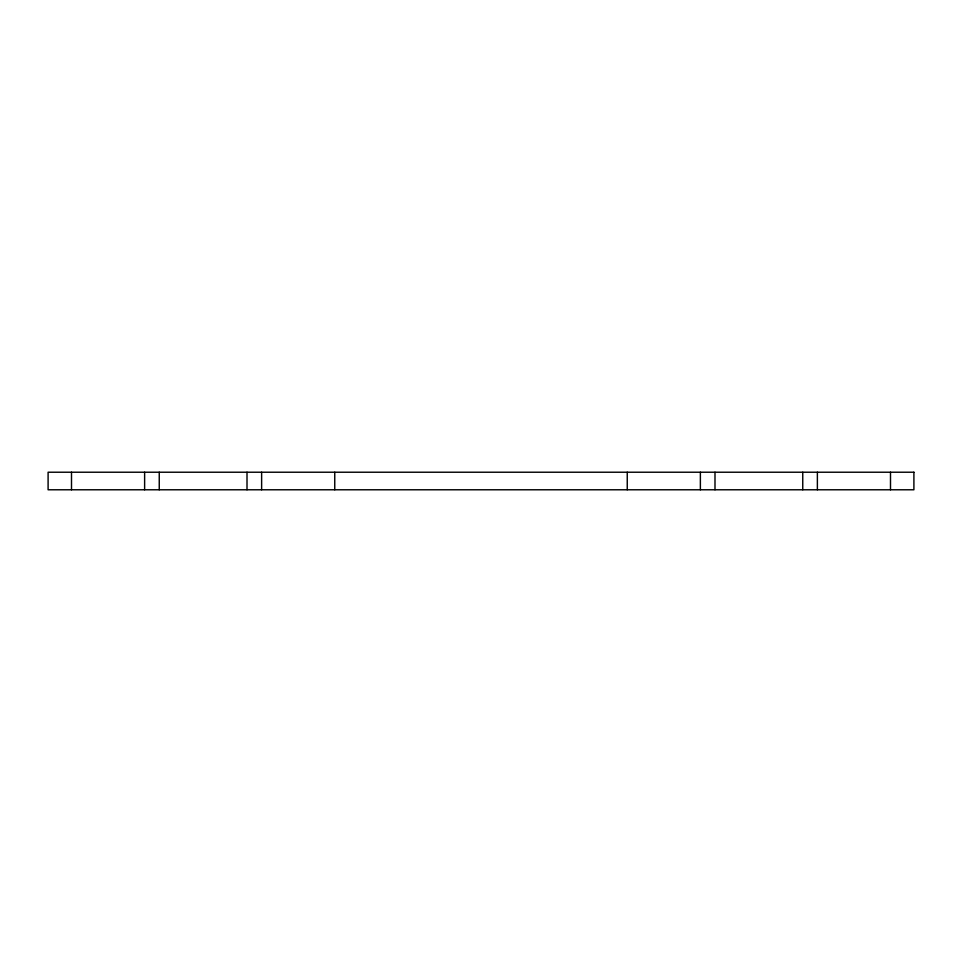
<?xml version="1.0" encoding="UTF-8"?>
<svg xmlns="http://www.w3.org/2000/svg" width="962" height="962" viewBox="0 0 962 962"><rect width="100%" height="100%" fill="white"/><g stroke="black" fill="none" stroke-linecap="round" stroke-linejoin="round"><path stroke-width="1.44" d="M890.499 472.222L890.499 489.778M817.375 472.222L817.375 489.778M802.753 472.222L802.753 489.778M714.994 472.222L714.994 489.778M700.372 472.222L700.372 489.778M627.248 472.222L627.248 489.778M334.752 472.222L334.752 489.778M261.628 472.222L261.628 489.778M247.006 472.222L247.006 489.778M159.247 472.222L159.247 489.778M144.625 472.222L144.625 489.778M71.501 472.222L71.501 489.778M913.9 472.222L48.1 472.222L48.1 489.778L913.9 489.778L913.9 472.222"/></g></svg>
